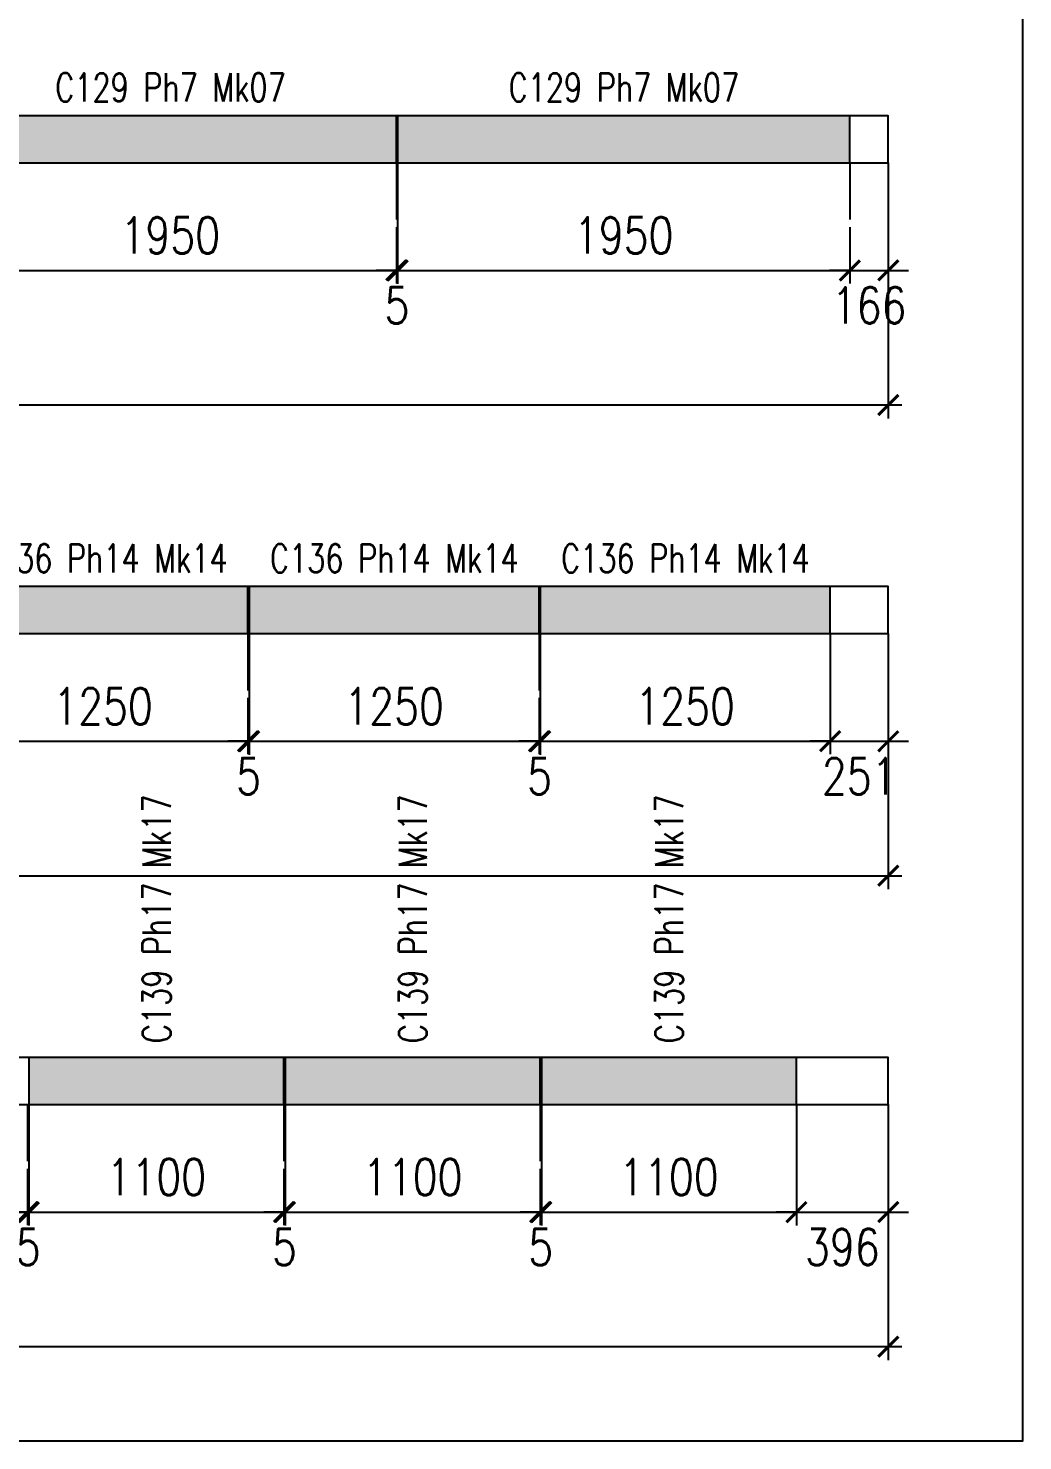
# Model space of a CAD drawing. Header units: millimetres. Extents: x -56 to 421004, y -1 to 91234.
# Drawn here: x 147048 to 151337, y 65659 to 71747 of the extents above; entities that cross this region are included whole.
import ezdxf
from ezdxf.enums import TextEntityAlignment as Align

# ---------------------------------------------------------------- set-up
doc = ezdxf.new("R2010")
doc.units = ezdxf.units.MM
doc.styles.add('EasyCutStyle', font='romans.shx', dxfattribs={"width": 0.8})
doc.styles.add('EasyCutStyleOptimezeBars', font='Romans.shx', dxfattribs={"width": 0.8})
doc.dimstyles.new('EasyCutDimOptimezeBars', dxfattribs={"dimscale": 57.971, "dimtxt": 2.7, "dimasz": 1.5, "dimexe": 1, "dimexo": 0, "dimgap": 1.25, "dimtad": 1, "dimdec": 1, "dimrnd": 0.5, "dimzin": 12, "dimdsep": 46, "dimtxsty": 'EasyCutStyleOptimezeBars', "dimblk": 'ARCHTICK', "dimblk1": 'ARCHTICK', "dimblk2": 'ARCHTICK', "dimcen": 1, "dimdle": 1, "dimclrd": 1, "dimclre": 1, "dimclrt": 3, "dimadec": 3, "dimazin": 0, "dimtfac": 1, "dimtdec": 1, "dimtix": 1, "dimtmove": 0, "dimatfit": 3, "dimfxl": 1, "dimtfill": 1, "dimtolj": 1, "dimtzin": 0, "dimarcsym": 0})

# ---------------------------------------------------------------- blocks, each defined once
blk = doc.blocks.new('_ArchTick')
at = {"color": 0, "linetype": 'ByBlock', "const_width": 0.15}
blk.add_lwpolyline([(-0.5, -0.5), (0.5, 0.5)], dxfattribs=at)
blk = doc.blocks.new('*D777')
at = {"color": 1, "lineweight": -2}
for p, q in [((146685.9, 71166.9), (146685.9, 70645.1)), ((148635.9, 71166.9), (148635.9, 70645.1)), ((146627.9, 70703.1), (148693.9, 70703.1))]:
    blk.add_line(p, q, dxfattribs=at)
at = {"layer": 'Defpoints', "color": 0}
for p in [(146685.9, 71166.9), (148635.9, 71166.9), (148635.9, 70703.1)]:
    blk.add_point(p, dxfattribs=at)
at = {"color": 1, "lineweight": -2, "xscale": 86.9637, "yscale": 86.9637, "zscale": 86.9637, "rotation": 180}
blk.add_blockref('_ArchTick', (146685.9, 70703.1), dxfattribs=at)
at = {"color": 1, "lineweight": -2, "xscale": 86.9637, "yscale": 86.9637, "zscale": 86.9637}
blk.add_blockref('_ArchTick', (148635.9, 70703.1), dxfattribs=at)
at = {"color": 3, "insert": (147660.9, 70853.8), "char_height": 156.53, "attachment_point": 5, "style": 'EasyCutStyleOptimezeBars', "bg_fill": 3, "box_fill_scale": 1.1, "bg_fill_color": 256, "bg_fill_true_color": 13158600, "bg_fill_transparency": 15396528}
blk.add_mtext('\\A1;1950', dxfattribs=at)
blk = doc.blocks.new('*D778')
at = {"color": 1, "lineweight": -2}
for p, q in [((148635.9, 71166.9), (148635.9, 70645.1)), ((148640.9, 71166.9), (148640.9, 70645.1)), ((148635.9, 70703.1), (148548.9, 70703.1)), ((148635.9, 70703.1), (148640.9, 70703.1)), ((148640.9, 70703.1), (148727.9, 70703.1))]:
    blk.add_line(p, q, dxfattribs=at)
at = {"layer": 'Defpoints', "color": 0}
for p in [(148635.9, 71166.9), (148640.9, 71166.9), (148640.9, 70703.1)]:
    blk.add_point(p, dxfattribs=at)
at = {"color": 1, "lineweight": -2, "xscale": 86.9637, "yscale": 86.9637, "zscale": 86.9637}
blk.add_blockref('_ArchTick', (148635.9, 70703.1), dxfattribs=at)
at = {"color": 1, "lineweight": -2, "xscale": 86.9637, "yscale": 86.9637, "zscale": 86.9637, "rotation": 180}
blk.add_blockref('_ArchTick', (148640.9, 70703.1), dxfattribs=at)
at = {"color": 3, "char_height": 156.53, "attachment_point": 5, "style": 'EasyCutStyleOptimezeBars', "bg_fill": 3, "box_fill_scale": 1.1, "bg_fill_color": 256, "bg_fill_true_color": 13158600, "bg_fill_transparency": 0}
for s, insert in [('\\A1;', (148638.4, 70906)), ('\\A1;5', (148638.4, 70552.4))]:
    blk.add_mtext(s, dxfattribs=dict(at, insert=insert))
blk = doc.blocks.new('*D779')
at = {"color": 1, "lineweight": -2}
for p, q in [((148640.9, 71166.9), (148640.9, 70645.1)), ((150590.9, 71166.9), (150590.9, 70645.1)), ((148582.9, 70703.1), (150648.9, 70703.1))]:
    blk.add_line(p, q, dxfattribs=at)
at = {"layer": 'Defpoints', "color": 0}
for p in [(148640.9, 71166.9), (150590.9, 71166.9), (150590.9, 70703.1)]:
    blk.add_point(p, dxfattribs=at)
at = {"color": 1, "lineweight": -2, "xscale": 86.9637, "yscale": 86.9637, "zscale": 86.9637, "rotation": 180}
blk.add_blockref('_ArchTick', (148640.9, 70703.1), dxfattribs=at)
at = {"color": 1, "lineweight": -2, "xscale": 86.9637, "yscale": 86.9637, "zscale": 86.9637}
blk.add_blockref('_ArchTick', (150590.9, 70703.1), dxfattribs=at)
at = {"color": 3, "insert": (149615.9, 70853.8), "char_height": 156.53, "attachment_point": 5, "style": 'EasyCutStyleOptimezeBars', "bg_fill": 3, "box_fill_scale": 1.1, "bg_fill_color": 256, "bg_fill_true_color": 13158600, "bg_fill_transparency": 3788112}
blk.add_mtext('\\A1;1950', dxfattribs=at)
blk = doc.blocks.new('*D780')
at = {"color": 1, "lineweight": -2}
for p, q in [((150590.9, 71166.9), (150590.9, 70645.1)), ((150756.9, 71166.9), (150756.9, 70645.1)), ((150590.9, 70703.1), (150503.9, 70703.1)), ((150590.9, 70703.1), (150756.9, 70703.1)), ((150756.9, 70703.1), (150843.9, 70703.1))]:
    blk.add_line(p, q, dxfattribs=at)
at = {"layer": 'Defpoints', "color": 0}
for p in [(150590.9, 71166.9), (150756.9, 71166.9), (150756.9, 70703.1)]:
    blk.add_point(p, dxfattribs=at)
at = {"color": 1, "lineweight": -2, "xscale": 86.9637, "yscale": 86.9637, "zscale": 86.9637}
blk.add_blockref('_ArchTick', (150590.9, 70703.1), dxfattribs=at)
at = {"color": 1, "lineweight": -2, "xscale": 86.9637, "yscale": 86.9637, "zscale": 86.9637, "rotation": 180}
blk.add_blockref('_ArchTick', (150756.9, 70703.1), dxfattribs=at)
at = {"color": 3, "char_height": 156.53, "attachment_point": 5, "style": 'EasyCutStyleOptimezeBars', "bg_fill": 3, "box_fill_scale": 1.1, "bg_fill_color": 256, "bg_fill_true_color": 13158600, "bg_fill_transparency": 0}
for s, insert in [('\\A1;', (150673.9, 70906)), ('\\A1;166', (150673.9, 70552.4))]:
    blk.add_mtext(s, dxfattribs=dict(at, insert=insert))
blk = doc.blocks.new('*D781')
at = {"color": 1, "lineweight": -2}
for p, q in [((138755.9, 71166.9), (138755.9, 70065.4)), ((150756.9, 71166.9), (150756.9, 70065.4)), ((138697.9, 70123.3), (150814.9, 70123.3))]:
    blk.add_line(p, q, dxfattribs=at)
at = {"layer": 'Defpoints', "color": 0}
for p in [(138755.9, 71166.9), (150756.9, 71166.9), (150756.9, 70123.3)]:
    blk.add_point(p, dxfattribs=at)
at = {"color": 1, "lineweight": -2, "xscale": 86.9637, "yscale": 86.9637, "zscale": 86.9637, "rotation": 180}
blk.add_blockref('_ArchTick', (138755.9, 70123.3), dxfattribs=at)
at = {"color": 1, "lineweight": -2, "xscale": 86.9637, "yscale": 86.9637, "zscale": 86.9637}
blk.add_blockref('_ArchTick', (150756.9, 70123.3), dxfattribs=at)
at = {"color": 3, "insert": (144756.4, 70274.1), "char_height": 156.53, "attachment_point": 5, "style": 'EasyCutStyleOptimezeBars', "bg_fill": 3, "box_fill_scale": 1.1, "bg_fill_color": 256, "bg_fill_true_color": 13158600, "bg_fill_transparency": 15440568}
blk.add_mtext('\\A1;12001', dxfattribs=at)
blk = doc.blocks.new('*D796')
at = {"color": 1, "lineweight": -2}
for p, q in [((146745.9, 69137.8), (146745.9, 68616)), ((147995.9, 69137.8), (147995.9, 68616)), ((146687.9, 68674), (148053.9, 68674))]:
    blk.add_line(p, q, dxfattribs=at)
at = {"layer": 'Defpoints', "color": 0}
for p in [(146745.9, 69137.8), (147995.9, 69137.8), (147995.9, 68674)]:
    blk.add_point(p, dxfattribs=at)
at = {"color": 1, "lineweight": -2, "xscale": 86.9637, "yscale": 86.9637, "zscale": 86.9637, "rotation": 180}
blk.add_blockref('_ArchTick', (146745.9, 68674), dxfattribs=at)
at = {"color": 1, "lineweight": -2, "xscale": 86.9637, "yscale": 86.9637, "zscale": 86.9637}
blk.add_blockref('_ArchTick', (147995.9, 68674), dxfattribs=at)
at = {"color": 3, "insert": (147370.9, 68824.7), "char_height": 156.53, "attachment_point": 5, "style": 'EasyCutStyleOptimezeBars', "bg_fill": 3, "box_fill_scale": 1.1, "bg_fill_color": 256, "bg_fill_true_color": 13158600, "bg_fill_transparency": 4630912}
blk.add_mtext('\\A1;1250', dxfattribs=at)
blk = doc.blocks.new('*D797')
at = {"color": 1, "lineweight": -2}
for p, q in [((147995.9, 69137.8), (147995.9, 68616)), ((148000.9, 69137.8), (148000.9, 68616)), ((147995.9, 68674), (147908.9, 68674)), ((147995.9, 68674), (148000.9, 68674)), ((148000.9, 68674), (148087.9, 68674))]:
    blk.add_line(p, q, dxfattribs=at)
at = {"layer": 'Defpoints', "color": 0}
for p in [(147995.9, 69137.8), (148000.9, 69137.8), (148000.9, 68674)]:
    blk.add_point(p, dxfattribs=at)
at = {"color": 1, "lineweight": -2, "xscale": 86.9637, "yscale": 86.9637, "zscale": 86.9637}
blk.add_blockref('_ArchTick', (147995.9, 68674), dxfattribs=at)
at = {"color": 1, "lineweight": -2, "xscale": 86.9637, "yscale": 86.9637, "zscale": 86.9637, "rotation": 180}
blk.add_blockref('_ArchTick', (148000.9, 68674), dxfattribs=at)
at = {"color": 3, "char_height": 156.53, "attachment_point": 5, "style": 'EasyCutStyleOptimezeBars', "bg_fill": 3, "box_fill_scale": 1.1, "bg_fill_color": 256, "bg_fill_true_color": 13158600}
for s, insert, bg_fill_transparency in [('\\A1;', (147998.4, 68876.9), 12299184), ('\\A1;5', (147998.4, 68523.2), 6619204)]:
    blk.add_mtext(s, dxfattribs=dict(at, insert=insert, bg_fill_transparency=bg_fill_transparency))
blk = doc.blocks.new('*D798')
at = {"color": 1, "lineweight": -2}
for p, q in [((148000.9, 69137.8), (148000.9, 68616)), ((149250.9, 69137.8), (149250.9, 68616)), ((147942.9, 68674), (149308.9, 68674))]:
    blk.add_line(p, q, dxfattribs=at)
at = {"layer": 'Defpoints', "color": 0}
for p in [(148000.9, 69137.8), (149250.9, 69137.8), (149250.9, 68674)]:
    blk.add_point(p, dxfattribs=at)
at = {"color": 1, "lineweight": -2, "xscale": 86.9637, "yscale": 86.9637, "zscale": 86.9637, "rotation": 180}
blk.add_blockref('_ArchTick', (148000.9, 68674), dxfattribs=at)
at = {"color": 1, "lineweight": -2, "xscale": 86.9637, "yscale": 86.9637, "zscale": 86.9637}
blk.add_blockref('_ArchTick', (149250.9, 68674), dxfattribs=at)
at = {"color": 3, "insert": (148625.9, 68824.7), "char_height": 156.53, "attachment_point": 5, "style": 'EasyCutStyleOptimezeBars', "bg_fill": 3, "box_fill_scale": 1.1, "bg_fill_color": 256, "bg_fill_true_color": 13158600, "bg_fill_transparency": 4837208}
blk.add_mtext('\\A1;1250', dxfattribs=at)
blk = doc.blocks.new('*D799')
at = {"color": 1, "lineweight": -2}
for p, q in [((149250.9, 69137.8), (149250.9, 68616)), ((149255.9, 69137.8), (149255.9, 68616)), ((149250.9, 68674), (149163.9, 68674)), ((149250.9, 68674), (149255.9, 68674)), ((149255.9, 68674), (149342.9, 68674))]:
    blk.add_line(p, q, dxfattribs=at)
at = {"layer": 'Defpoints', "color": 0}
for p in [(149250.9, 69137.8), (149255.9, 69137.8), (149255.9, 68674)]:
    blk.add_point(p, dxfattribs=at)
at = {"color": 1, "lineweight": -2, "xscale": 86.9637, "yscale": 86.9637, "zscale": 86.9637}
blk.add_blockref('_ArchTick', (149250.9, 68674), dxfattribs=at)
at = {"color": 1, "lineweight": -2, "xscale": 86.9637, "yscale": 86.9637, "zscale": 86.9637, "rotation": 180}
blk.add_blockref('_ArchTick', (149255.9, 68674), dxfattribs=at)
at = {"color": 3, "char_height": 156.53, "attachment_point": 5, "style": 'EasyCutStyleOptimezeBars', "bg_fill": 3, "box_fill_scale": 1.1, "bg_fill_color": 256, "bg_fill_true_color": 13158600}
for s, insert, bg_fill_transparency in [('\\A1;', (149253.4, 68876.9), 12299700), ('\\A1;5', (149253.4, 68523.2), 0)]:
    blk.add_mtext(s, dxfattribs=dict(at, insert=insert, bg_fill_transparency=bg_fill_transparency))
blk = doc.blocks.new('*D800')
at = {"color": 1, "lineweight": -2}
for p, q in [((149255.9, 69137.8), (149255.9, 68616)), ((150505.9, 69137.8), (150505.9, 68616)), ((149197.9, 68674), (150563.9, 68674))]:
    blk.add_line(p, q, dxfattribs=at)
at = {"layer": 'Defpoints', "color": 0}
for p in [(149255.9, 69137.8), (150505.9, 69137.8), (150505.9, 68674)]:
    blk.add_point(p, dxfattribs=at)
at = {"color": 1, "lineweight": -2, "xscale": 86.9637, "yscale": 86.9637, "zscale": 86.9637, "rotation": 180}
blk.add_blockref('_ArchTick', (149255.9, 68674), dxfattribs=at)
at = {"color": 1, "lineweight": -2, "xscale": 86.9637, "yscale": 86.9637, "zscale": 86.9637}
blk.add_blockref('_ArchTick', (150505.9, 68674), dxfattribs=at)
at = {"color": 3, "insert": (149880.9, 68824.7), "char_height": 156.53, "attachment_point": 5, "style": 'EasyCutStyleOptimezeBars', "bg_fill": 3, "box_fill_scale": 1.1, "bg_fill_color": 256, "bg_fill_true_color": 13158600, "bg_fill_transparency": 4663680}
blk.add_mtext('\\A1;1250', dxfattribs=at)
blk = doc.blocks.new('*D801')
at = {"color": 1, "lineweight": -2}
for p, q in [((150505.9, 69137.8), (150505.9, 68616)), ((150756.9, 69137.8), (150756.9, 68616)), ((150505.9, 68674), (150418.9, 68674)), ((150505.9, 68674), (150756.9, 68674)), ((150756.9, 68674), (150843.9, 68674))]:
    blk.add_line(p, q, dxfattribs=at)
at = {"layer": 'Defpoints', "color": 0}
for p in [(150505.9, 69137.8), (150756.9, 69137.8), (150756.9, 68674)]:
    blk.add_point(p, dxfattribs=at)
at = {"color": 1, "lineweight": -2, "xscale": 86.9637, "yscale": 86.9637, "zscale": 86.9637}
blk.add_blockref('_ArchTick', (150505.9, 68674), dxfattribs=at)
at = {"color": 1, "lineweight": -2, "xscale": 86.9637, "yscale": 86.9637, "zscale": 86.9637, "rotation": 180}
blk.add_blockref('_ArchTick', (150756.9, 68674), dxfattribs=at)
at = {"color": 3, "insert": (150631.4, 68876.9), "char_height": 156.53, "attachment_point": 5, "style": 'EasyCutStyleOptimezeBars', "bg_fill": 3, "box_fill_scale": 1.1, "bg_fill_color": 256, "bg_fill_true_color": 13158600, "bg_fill_transparency": 0}
blk.add_mtext('\\A1;', dxfattribs=at)
at = {"color": 3, "insert": (150631.4, 68523.2), "char_height": 156.53, "attachment_point": 5, "style": 'EasyCutStyleOptimezeBars', "bg_fill": 3, "box_fill_scale": 1.1, "bg_fill_color": 256, "bg_fill_true_color": 13158600, "bg_fill_transparency": 4670176}
blk.add_mtext('\\A1;251', dxfattribs=at)
blk = doc.blocks.new('*D802')
at = {"color": 1, "lineweight": -2}
for p, q in [((138755.9, 69137.8), (138755.9, 68036.2)), ((150756.9, 69137.8), (150756.9, 68036.2)), ((138697.9, 68094.2), (150814.9, 68094.2))]:
    blk.add_line(p, q, dxfattribs=at)
at = {"layer": 'Defpoints', "color": 0}
for p in [(138755.9, 69137.8), (150756.9, 69137.8), (150756.9, 68094.2)]:
    blk.add_point(p, dxfattribs=at)
at = {"color": 1, "lineweight": -2, "xscale": 86.9637, "yscale": 86.9637, "zscale": 86.9637, "rotation": 180}
blk.add_blockref('_ArchTick', (138755.9, 68094.2), dxfattribs=at)
at = {"color": 1, "lineweight": -2, "xscale": 86.9637, "yscale": 86.9637, "zscale": 86.9637}
blk.add_blockref('_ArchTick', (150756.9, 68094.2), dxfattribs=at)
at = {"color": 3, "insert": (144756.4, 68244.9), "char_height": 156.53, "attachment_point": 5, "style": 'EasyCutStyleOptimezeBars', "bg_fill": 3, "box_fill_scale": 1.1, "bg_fill_color": 256, "bg_fill_true_color": 13158600, "bg_fill_transparency": 4711712}
blk.add_mtext('\\A1;12001', dxfattribs=at)
blk = doc.blocks.new('*D817')
at = {"color": 1, "lineweight": -2}
for p, q in [((145895.9, 67108.6), (145895.9, 66586.8)), ((147045.9, 67108.6), (147045.9, 66586.8)), ((145837.9, 66644.8), (147103.9, 66644.8))]:
    blk.add_line(p, q, dxfattribs=at)
at = {"layer": 'Defpoints', "color": 0}
for p in [(145895.9, 67108.6), (147045.9, 67108.6), (147045.9, 66644.8)]:
    blk.add_point(p, dxfattribs=at)
at = {"color": 1, "lineweight": -2, "xscale": 86.9637, "yscale": 86.9637, "zscale": 86.9637, "rotation": 180}
blk.add_blockref('_ArchTick', (145895.9, 66644.8), dxfattribs=at)
at = {"color": 1, "lineweight": -2, "xscale": 86.9637, "yscale": 86.9637, "zscale": 86.9637}
blk.add_blockref('_ArchTick', (147045.9, 66644.8), dxfattribs=at)
at = {"color": 3, "insert": (146470.9, 66795.5), "char_height": 156.53, "attachment_point": 5, "style": 'EasyCutStyleOptimezeBars', "bg_fill": 3, "box_fill_scale": 1.1, "bg_fill_color": 256, "bg_fill_true_color": 13158600, "bg_fill_transparency": 12312420}
blk.add_mtext('\\A1;1150', dxfattribs=at)
blk = doc.blocks.new('*D818')
at = {"color": 1, "lineweight": -2}
for p, q in [((147045.9, 67108.6), (147045.9, 66586.8)), ((147050.9, 67108.6), (147050.9, 66586.8)), ((147045.9, 66644.8), (146958.9, 66644.8)), ((147045.9, 66644.8), (147050.9, 66644.8)), ((147050.9, 66644.8), (147137.9, 66644.8))]:
    blk.add_line(p, q, dxfattribs=at)
at = {"layer": 'Defpoints', "color": 0}
for p in [(147045.9, 67108.6), (147050.9, 67108.6), (147050.9, 66644.8)]:
    blk.add_point(p, dxfattribs=at)
at = {"color": 1, "lineweight": -2, "xscale": 86.9637, "yscale": 86.9637, "zscale": 86.9637}
blk.add_blockref('_ArchTick', (147045.9, 66644.8), dxfattribs=at)
at = {"color": 1, "lineweight": -2, "xscale": 86.9637, "yscale": 86.9637, "zscale": 86.9637, "rotation": 180}
blk.add_blockref('_ArchTick', (147050.9, 66644.8), dxfattribs=at)
at = {"color": 3, "char_height": 156.53, "attachment_point": 5, "style": 'EasyCutStyleOptimezeBars', "bg_fill": 3, "box_fill_scale": 1.1, "bg_fill_color": 256, "bg_fill_true_color": 13158600}
for s, insert, bg_fill_transparency in [('\\A1;', (147048.4, 66847.7), 3895420), ('\\A1;5', (147048.4, 66494.1), 3886272)]:
    blk.add_mtext(s, dxfattribs=dict(at, insert=insert, bg_fill_transparency=bg_fill_transparency))
blk = doc.blocks.new('*D819')
at = {"color": 1, "lineweight": -2}
for p, q in [((147050.9, 67108.6), (147050.9, 66586.8)), ((148150.9, 67108.6), (148150.9, 66586.8)), ((146992.9, 66644.8), (148208.9, 66644.8))]:
    blk.add_line(p, q, dxfattribs=at)
at = {"layer": 'Defpoints', "color": 0}
for p in [(147050.9, 67108.6), (148150.9, 67108.6), (148150.9, 66644.8)]:
    blk.add_point(p, dxfattribs=at)
at = {"color": 1, "lineweight": -2, "xscale": 86.9637, "yscale": 86.9637, "zscale": 86.9637, "rotation": 180}
blk.add_blockref('_ArchTick', (147050.9, 66644.8), dxfattribs=at)
at = {"color": 1, "lineweight": -2, "xscale": 86.9637, "yscale": 86.9637, "zscale": 86.9637}
blk.add_blockref('_ArchTick', (148150.9, 66644.8), dxfattribs=at)
at = {"color": 3, "insert": (147600.9, 66795.5), "char_height": 156.53, "attachment_point": 5, "style": 'EasyCutStyleOptimezeBars', "bg_fill": 3, "box_fill_scale": 1.1, "bg_fill_color": 256, "bg_fill_true_color": 13158600, "bg_fill_transparency": 3999996}
blk.add_mtext('\\A1;1100', dxfattribs=at)
blk = doc.blocks.new('*D820')
at = {"color": 1, "lineweight": -2}
for p, q in [((148150.9, 67108.6), (148150.9, 66586.8)), ((148155.9, 67108.6), (148155.9, 66586.8)), ((148150.9, 66644.8), (148063.9, 66644.8)), ((148150.9, 66644.8), (148155.9, 66644.8)), ((148155.9, 66644.8), (148242.9, 66644.8))]:
    blk.add_line(p, q, dxfattribs=at)
at = {"layer": 'Defpoints', "color": 0}
for p in [(148150.9, 67108.6), (148155.9, 67108.6), (148155.9, 66644.8)]:
    blk.add_point(p, dxfattribs=at)
at = {"color": 1, "lineweight": -2, "xscale": 86.9637, "yscale": 86.9637, "zscale": 86.9637}
blk.add_blockref('_ArchTick', (148150.9, 66644.8), dxfattribs=at)
at = {"color": 1, "lineweight": -2, "xscale": 86.9637, "yscale": 86.9637, "zscale": 86.9637, "rotation": 180}
blk.add_blockref('_ArchTick', (148155.9, 66644.8), dxfattribs=at)
at = {"color": 3, "char_height": 156.53, "attachment_point": 5, "style": 'EasyCutStyleOptimezeBars', "bg_fill": 3, "box_fill_scale": 1.1, "bg_fill_color": 256, "bg_fill_true_color": 13158600}
for s, insert, bg_fill_transparency in [('\\A1;', (148153.4, 66847.7), 4158076), ('\\A1;5', (148153.4, 66494.1), 4135516)]:
    blk.add_mtext(s, dxfattribs=dict(at, insert=insert, bg_fill_transparency=bg_fill_transparency))
blk = doc.blocks.new('*D821')
at = {"color": 1, "lineweight": -2}
for p, q in [((148155.9, 67108.6), (148155.9, 66586.8)), ((149255.9, 67108.6), (149255.9, 66586.8)), ((148097.9, 66644.8), (149313.9, 66644.8))]:
    blk.add_line(p, q, dxfattribs=at)
at = {"layer": 'Defpoints', "color": 0}
for p in [(148155.9, 67108.6), (149255.9, 67108.6), (149255.9, 66644.8)]:
    blk.add_point(p, dxfattribs=at)
at = {"color": 1, "lineweight": -2, "xscale": 86.9637, "yscale": 86.9637, "zscale": 86.9637, "rotation": 180}
blk.add_blockref('_ArchTick', (148155.9, 66644.8), dxfattribs=at)
at = {"color": 1, "lineweight": -2, "xscale": 86.9637, "yscale": 86.9637, "zscale": 86.9637}
blk.add_blockref('_ArchTick', (149255.9, 66644.8), dxfattribs=at)
at = {"color": 3, "insert": (148705.9, 66795.5), "char_height": 156.53, "attachment_point": 5, "style": 'EasyCutStyleOptimezeBars', "bg_fill": 3, "box_fill_scale": 1.1, "bg_fill_color": 256, "bg_fill_true_color": 13158600, "bg_fill_transparency": 4116620}
blk.add_mtext('\\A1;1100', dxfattribs=at)
blk = doc.blocks.new('*D822')
at = {"color": 1, "lineweight": -2}
for p, q in [((149255.9, 67108.6), (149255.9, 66586.8)), ((149260.9, 67108.6), (149260.9, 66586.8)), ((149255.9, 66644.8), (149168.9, 66644.8)), ((149255.9, 66644.8), (149260.9, 66644.8)), ((149260.9, 66644.8), (149347.9, 66644.8))]:
    blk.add_line(p, q, dxfattribs=at)
at = {"layer": 'Defpoints', "color": 0}
for p in [(149255.9, 67108.6), (149260.9, 67108.6), (149260.9, 66644.8)]:
    blk.add_point(p, dxfattribs=at)
at = {"color": 1, "lineweight": -2, "xscale": 86.9637, "yscale": 86.9637, "zscale": 86.9637}
blk.add_blockref('_ArchTick', (149255.9, 66644.8), dxfattribs=at)
at = {"color": 1, "lineweight": -2, "xscale": 86.9637, "yscale": 86.9637, "zscale": 86.9637, "rotation": 180}
blk.add_blockref('_ArchTick', (149260.9, 66644.8), dxfattribs=at)
at = {"color": 3, "char_height": 156.53, "attachment_point": 5, "style": 'EasyCutStyleOptimezeBars', "bg_fill": 3, "box_fill_scale": 1.1, "bg_fill_color": 256, "bg_fill_true_color": 13158600}
for s, insert, bg_fill_transparency in [('\\A1;', (149258.4, 66847.7), 4782092), ('\\A1;5', (149258.4, 66494.1), 4753660)]:
    blk.add_mtext(s, dxfattribs=dict(at, insert=insert, bg_fill_transparency=bg_fill_transparency))
blk = doc.blocks.new('*D823')
at = {"color": 1, "lineweight": -2}
for p, q in [((149260.9, 67108.6), (149260.9, 66586.8)), ((150360.9, 67108.6), (150360.9, 66586.8)), ((149202.9, 66644.8), (150418.9, 66644.8))]:
    blk.add_line(p, q, dxfattribs=at)
at = {"layer": 'Defpoints', "color": 0}
for p in [(149260.9, 67108.6), (150360.9, 67108.6), (150360.9, 66644.8)]:
    blk.add_point(p, dxfattribs=at)
at = {"color": 1, "lineweight": -2, "xscale": 86.9637, "yscale": 86.9637, "zscale": 86.9637, "rotation": 180}
blk.add_blockref('_ArchTick', (149260.9, 66644.8), dxfattribs=at)
at = {"color": 1, "lineweight": -2, "xscale": 86.9637, "yscale": 86.9637, "zscale": 86.9637}
blk.add_blockref('_ArchTick', (150360.9, 66644.8), dxfattribs=at)
at = {"color": 3, "insert": (149810.9, 66795.5), "char_height": 156.53, "attachment_point": 5, "style": 'EasyCutStyleOptimezeBars', "bg_fill": 3, "box_fill_scale": 1.1, "bg_fill_color": 256, "bg_fill_true_color": 13158600, "bg_fill_transparency": 4801948}
blk.add_mtext('\\A1;1100', dxfattribs=at)
blk = doc.blocks.new('*D824')
at = {"color": 1, "lineweight": -2}
for p, q in [((150360.9, 67108.6), (150360.9, 66586.8)), ((150756.9, 67108.6), (150756.9, 66586.8)), ((150360.9, 66644.8), (150273.9, 66644.8)), ((150360.9, 66644.8), (150756.9, 66644.8)), ((150756.9, 66644.8), (150843.9, 66644.8))]:
    blk.add_line(p, q, dxfattribs=at)
at = {"layer": 'Defpoints', "color": 0}
for p in [(150360.9, 67108.6), (150756.9, 67108.6), (150756.9, 66644.8)]:
    blk.add_point(p, dxfattribs=at)
at = {"color": 1, "lineweight": -2, "xscale": 86.9637, "yscale": 86.9637, "zscale": 86.9637}
blk.add_blockref('_ArchTick', (150360.9, 66644.8), dxfattribs=at)
at = {"color": 1, "lineweight": -2, "xscale": 86.9637, "yscale": 86.9637, "zscale": 86.9637, "rotation": 180}
blk.add_blockref('_ArchTick', (150756.9, 66644.8), dxfattribs=at)
at = {"color": 3, "insert": (150558.9, 66847.7), "char_height": 156.53, "attachment_point": 5, "style": 'EasyCutStyleOptimezeBars', "bg_fill": 3, "box_fill_scale": 1.1, "bg_fill_color": 256, "bg_fill_true_color": 13158600, "bg_fill_transparency": 4849964}
blk.add_mtext('\\A1;', dxfattribs=at)
at = {"color": 3, "insert": (150558.9, 66494.1), "char_height": 156.53, "attachment_point": 5, "style": 'EasyCutStyleOptimezeBars', "bg_fill": 3, "box_fill_scale": 1.1, "bg_fill_color": 256, "bg_fill_true_color": 13158600, "bg_fill_transparency": 4849884}
blk.add_mtext('\\A1;396', dxfattribs=at)
blk = doc.blocks.new('*D825')
at = {"color": 1, "lineweight": -2}
for p, q in [((138755.9, 67108.6), (138755.9, 66007.1)), ((150756.9, 67108.6), (150756.9, 66007.1)), ((138697.9, 66065), (150814.9, 66065))]:
    blk.add_line(p, q, dxfattribs=at)
at = {"layer": 'Defpoints', "color": 0}
for p in [(138755.9, 67108.6), (150756.9, 67108.6), (150756.9, 66065)]:
    blk.add_point(p, dxfattribs=at)
at = {"color": 1, "lineweight": -2, "xscale": 86.9637, "yscale": 86.9637, "zscale": 86.9637, "rotation": 180}
blk.add_blockref('_ArchTick', (138755.9, 66065), dxfattribs=at)
at = {"color": 1, "lineweight": -2, "xscale": 86.9637, "yscale": 86.9637, "zscale": 86.9637}
blk.add_blockref('_ArchTick', (150756.9, 66065), dxfattribs=at)
at = {"color": 3, "insert": (144756.4, 66215.8), "char_height": 156.53, "attachment_point": 5, "style": 'EasyCutStyleOptimezeBars', "bg_fill": 3, "box_fill_scale": 1.1, "bg_fill_color": 256, "bg_fill_true_color": 13158600, "bg_fill_transparency": 4955216}
blk.add_mtext('\\A1;12001', dxfattribs=at)

msp = doc.modelspace()

# ---------------------------------------------------------------- linework, layer by layer
at = {"color": 5}
msp.add_lwpolyline([(134117.84, 65659.21), (151336.65, 65659.21), (151336.65, 77834.13), (134117.84, 77834.13)], close=True, dxfattribs=at)
at = {"color": 231, "true_color": 0xfd58be}
for points in [[(138755.9, 71166.91), (150756.9, 71166.91), (150756.9, 71369.83), (138755.9, 71369.83)], [(138755.9, 69137.76), (150756.9, 69137.76), (150756.9, 69340.67), (138755.9, 69340.67)], [(138755.9, 67108.6), (150756.9, 67108.6), (150756.9, 67311.52), (138755.9, 67311.52)]]:
    msp.add_lwpolyline(points, close=True, dxfattribs=at)
at = {"color": 7}
for points in [[(146685.9, 71166.91), (148635.9, 71166.91), (148635.9, 71369.83), (146685.9, 71369.83)], [(148640.9, 71166.91), (150590.9, 71166.91), (150590.9, 71369.83), (148640.9, 71369.83)], [(146745.9, 69137.76), (147995.9, 69137.76), (147995.9, 69340.67), (146745.9, 69340.67)], [(148000.9, 69137.76), (149250.9, 69137.76), (149250.9, 69340.67), (148000.9, 69340.67)], [(149255.9, 69137.76), (150505.9, 69137.76), (150505.9, 69340.67), (149255.9, 69340.67)], [(147050.9, 67108.6), (148150.9, 67108.6), (148150.9, 67311.52), (147050.9, 67311.52)], [(148155.9, 67108.6), (149255.9, 67108.6), (149255.9, 67311.52), (148155.9, 67311.52)], [(149260.9, 67108.6), (150360.9, 67108.6), (150360.9, 67311.52), (149260.9, 67311.52)]]:
    msp.add_lwpolyline(points, close=True, dxfattribs=at)
at = {"color": 54, "true_color": 0xa08f17}
for points in [[(146685.9, 71166.91), (148635.9, 71166.91), (146685.9, 71369.83), (148635.9, 71369.83)], [(148640.9, 71166.91), (150590.9, 71166.91), (148640.9, 71369.83), (150590.9, 71369.83)]]:
    msp.add_solid(points, dxfattribs=at)
at = {"color": 34, "true_color": 0x955e17}
for points in [[(146745.9, 69137.76), (147995.9, 69137.76), (146745.9, 69340.67), (147995.9, 69340.67)], [(148000.9, 69137.76), (149250.9, 69137.76), (148000.9, 69340.67), (149250.9, 69340.67)], [(149255.9, 69137.76), (150505.9, 69137.76), (149255.9, 69340.67), (150505.9, 69340.67)]]:
    msp.add_solid(points, dxfattribs=at)
at = {"color": 34, "true_color": 0x935417}
for points in [[(147050.9, 67108.6), (148150.9, 67108.6), (147050.9, 67311.52), (148150.9, 67311.52)], [(148155.9, 67108.6), (149255.9, 67108.6), (148155.9, 67311.52), (149255.9, 67311.52)], [(149260.9, 67108.6), (150360.9, 67108.6), (149260.9, 67311.52), (150360.9, 67311.52)]]:
    msp.add_solid(points, dxfattribs=at)

# ---------------------------------------------------------------- texts
at = {"style": 'EasyCutStyle', "width": 0.75}
for s, p in [('C129 Ph7 Mk07', (147661.9, 71430.7)), ('C129 Ph7 Mk07', (149616.9, 71430.7)), ('C136 Ph14 Mk14', (147371.9, 69401.55)), ('C136 Ph14 Mk14', (148626.9, 69401.55)), ('C136 Ph14 Mk14', (149881.9, 69401.55))]:
    msp.add_text(s, height=121.7492, dxfattribs=at).set_placement(p, align=Align.CENTER)

# ---------------------------------------------------------------- next in the draw order: dimensions: what is measured, and where the dimension line sits
for base, p1, p2, picture, middle in [((148635.9, 70703.1), (146685.9, 71166.91), (148635.9, 71166.91), '*D777', (147660.9, 70853.84)), ((147995.9, 68673.95), (146745.9, 69137.76), (147995.9, 69137.76), '*D796', (147370.9, 68824.69)), ((147045.9, 66644.8), (145895.9, 67108.6), (147045.9, 67108.6), '*D817', (146470.9, 66795.54))]:
    dim = msp.add_linear_dim(base=base, p1=p1, p2=p2, dimstyle='EasyCutDimOptimezeBars', override={"dimscale": 57.9758, "dimtad": 1})
    dim.commit()
    dim.dimension.update_dxf_attribs({"geometry": picture, "text_midpoint": middle})

# ---------------------------------------------------------------- next in the draw order: dimensions: what is measured, and where the dimension line sits
for base, p1, p2, picture, middle in [((148640.9, 70703.1), (148635.9, 71166.91), (148640.9, 71166.91), '*D778', (148638.4, 70703.1)), ((148000.9, 68673.95), (147995.9, 69137.76), (148000.9, 69137.76), '*D797', (147998.4, 68673.95)), ((147050.9, 66644.8), (147045.9, 67108.6), (147050.9, 67108.6), '*D818', (147048.4, 66644.8))]:
    dim = msp.add_linear_dim(base=base, p1=p1, p2=p2, text='\\X<>', dimstyle='EasyCutDimOptimezeBars', override={"dimscale": 57.9758})
    dim.commit()
    dim.dimension.update_dxf_attribs({"geometry": picture, "text_midpoint": middle})

# ---------------------------------------------------------------- next in the draw order: dimensions: what is measured, and where the dimension line sits
for base, p1, p2, picture, middle in [((150590.9, 70703.1), (148640.9, 71166.91), (150590.9, 71166.91), '*D779', (149615.9, 70853.84)), ((149250.9, 68673.95), (148000.9, 69137.76), (149250.9, 69137.76), '*D798', (148625.9, 68824.69)), ((148150.9, 66644.8), (147050.9, 67108.6), (148150.9, 67108.6), '*D819', (147600.9, 66795.54))]:
    dim = msp.add_linear_dim(base=base, p1=p1, p2=p2, dimstyle='EasyCutDimOptimezeBars', override={"dimscale": 57.9758, "dimtad": 1})
    dim.commit()
    dim.dimension.update_dxf_attribs({"geometry": picture, "text_midpoint": middle})

# ---------------------------------------------------------------- next in the draw order: dimensions: what is measured, and where the dimension line sits
for base, p1, p2, picture, middle in [((150756.9, 70703.1), (150590.9, 71166.91), (150756.9, 71166.91), '*D780', (150673.9, 70703.1)), ((149255.9, 68673.95), (149250.9, 69137.76), (149255.9, 69137.76), '*D799', (149253.4, 68673.95)), ((148155.9, 66644.8), (148150.9, 67108.6), (148155.9, 67108.6), '*D820', (148153.4, 66644.8))]:
    dim = msp.add_linear_dim(base=base, p1=p1, p2=p2, text='\\X<>', dimstyle='EasyCutDimOptimezeBars', override={"dimscale": 57.9758})
    dim.commit()
    dim.dimension.update_dxf_attribs({"geometry": picture, "text_midpoint": middle})

# ---------------------------------------------------------------- next in the draw order: dimensions: what is measured, and where the dimension line sits
for base, p1, p2, picture, middle in [((150756.9, 70123.35), (138755.9, 71166.91), (150756.9, 71166.91), '*D781', (144756.4, 70274.08)), ((150505.9, 68673.95), (149255.9, 69137.76), (150505.9, 69137.76), '*D800', (149880.9, 68824.69)), ((149255.9, 66644.8), (148155.9, 67108.6), (149255.9, 67108.6), '*D821', (148705.9, 66795.54))]:
    dim = msp.add_linear_dim(base=base, p1=p1, p2=p2, dimstyle='EasyCutDimOptimezeBars', override={"dimscale": 57.9758, "dimtad": 1})
    dim.commit()
    dim.dimension.update_dxf_attribs({"geometry": picture, "text_midpoint": middle})

# ---------------------------------------------------------------- next in the draw order: dimensions: what is measured, and where the dimension line sits
for base, p1, p2, picture, middle in [((150756.9, 68673.95), (150505.9, 69137.76), (150756.9, 69137.76), '*D801', (150631.4, 68673.95)), ((149260.9, 66644.8), (149255.9, 67108.6), (149260.9, 67108.6), '*D822', (149258.4, 66644.8))]:
    dim = msp.add_linear_dim(base=base, p1=p1, p2=p2, text='\\X<>', dimstyle='EasyCutDimOptimezeBars', override={"dimscale": 57.9758})
    dim.commit()
    dim.dimension.update_dxf_attribs({"geometry": picture, "text_midpoint": middle})

# ---------------------------------------------------------------- next in the draw order: dimensions: what is measured, and where the dimension line sits
for base, p1, p2, picture, middle in [((150756.9, 68094.19), (138755.9, 69137.76), (150756.9, 69137.76), '*D802', (144756.4, 68244.93)), ((150360.9, 66644.8), (149260.9, 67108.6), (150360.9, 67108.6), '*D823', (149810.9, 66795.54))]:
    dim = msp.add_linear_dim(base=base, p1=p1, p2=p2, dimstyle='EasyCutDimOptimezeBars', override={"dimscale": 57.9758, "dimtad": 1})
    dim.commit()
    dim.dimension.update_dxf_attribs({"geometry": picture, "text_midpoint": middle})

# ---------------------------------------------------------------- next in the draw order: texts
for p in [(147601.9, 67372.39), (148706.9, 67372.39), (149811.9, 67372.39)]:
    msp.add_text('C139 Ph17 Mk17', height=121.7492, rotation=90, dxfattribs=at).set_placement(p, align=Align.MIDDLE_LEFT)

# ---------------------------------------------------------------- next in the draw order: dimensions: what is measured, and where the dimension line sits
dim = msp.add_linear_dim(base=(150756.9, 66644.8), p1=(150360.9, 67108.6), p2=(150756.9, 67108.6), text='\\X<>', dimstyle='EasyCutDimOptimezeBars', override={"dimscale": 57.9758})
dim.commit()
dim.dimension.update_dxf_attribs({"geometry": '*D824', "text_midpoint": (150558.9, 66644.8)})

# ---------------------------------------------------------------- next in the draw order: dimensions: what is measured, and where the dimension line sits
dim = msp.add_linear_dim(base=(150756.9, 66065.04), p1=(138755.9, 67108.6), p2=(150756.9, 67108.6), dimstyle='EasyCutDimOptimezeBars', override={"dimscale": 57.9758, "dimtad": 1})
dim.commit()
dim.dimension.update_dxf_attribs({"geometry": '*D825', "text_midpoint": (144756.4, 66215.78)})

doc.saveas('drawing.dxf')
